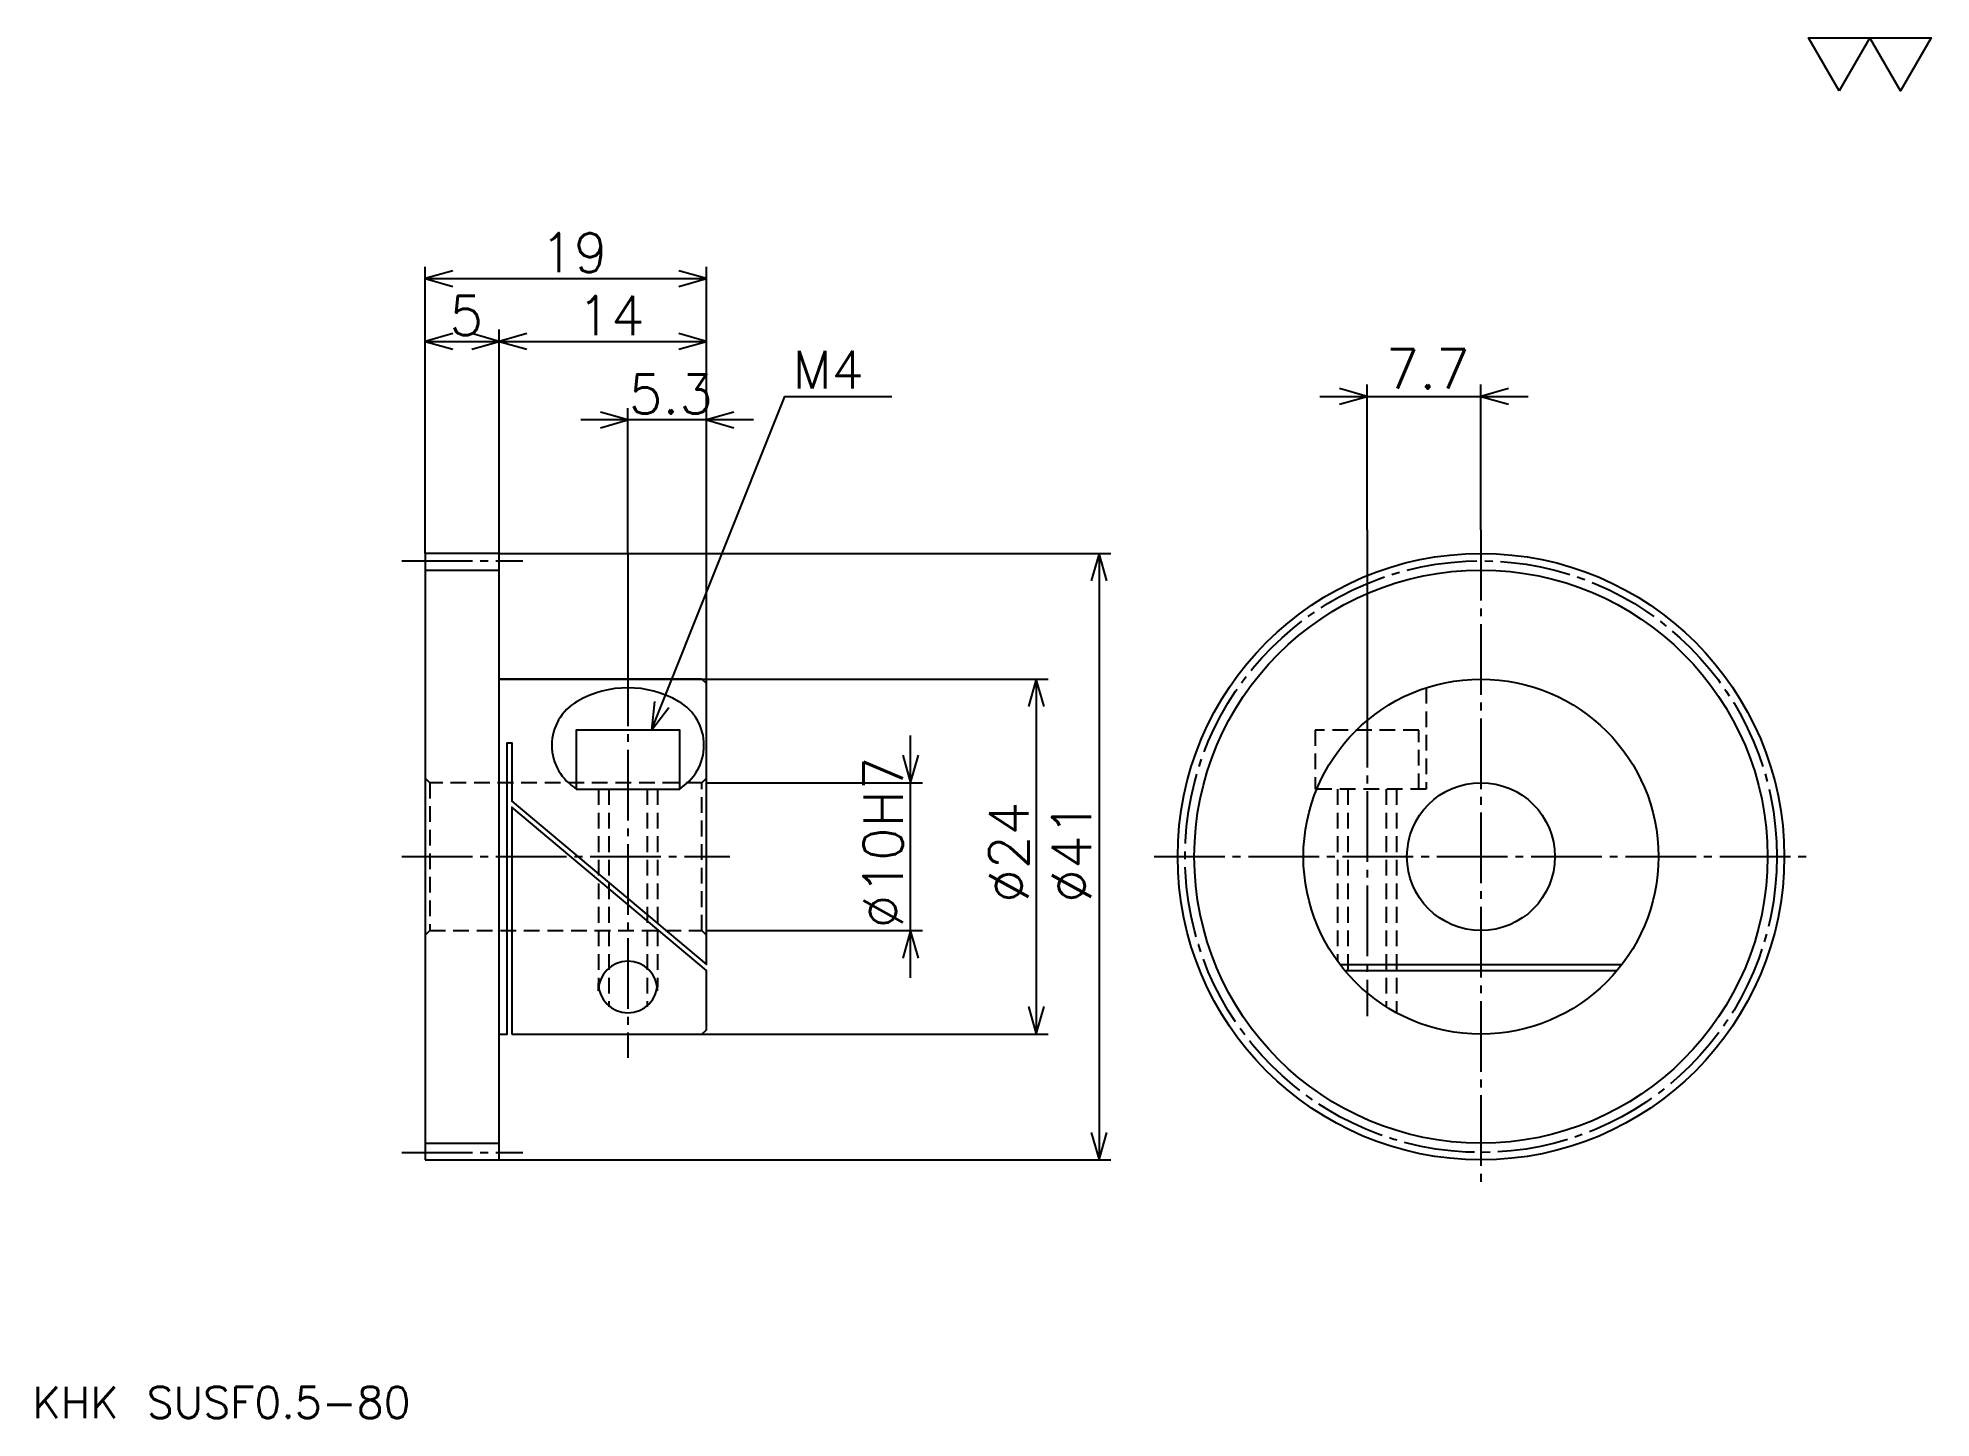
# Model space of a CAD drawing. Extents: x 6 to 134, y 6 to 99.
import ezdxf

# ---------------------------------------------------------------- set-up
doc = ezdxf.new("R2010")
doc.units = 0
doc.linetypes.add('DASHDOT', pattern=[6.37168, 4.778761, -0.530973, 0.530973, -0.530973])
doc.linetypes.add('HIDDEN', pattern=[1.59292, 1.061947, -0.530973])
doc.layers.get('0').update_dxf_attribs({"linetype": 'CONTINUOUS'})
doc.layers.add('DASHDOT', color=6, linetype='DASHDOT')
doc.layers.add('HIDDEN', color=2, linetype='HIDDEN')
doc.styles.add('KANJI', font='TXT', dxfattribs={"bigfont": 'BIGFONT'})

msp = doc.modelspace()

# ---------------------------------------------------------------- linework, layer by layer
at = {"color": 5}
for p, q in [((31.858406, 64.305313), (31.858406, 83.685837)), ((50.858406, 64.305313), (50.858406, 83.685837)), ((31.858406, 82.889381), (50.858406, 82.889381)), ((36.858406, 64.305313), (36.858406, 79.438049)), ((31.858406, 78.641594), (36.858406, 78.641594)), ((36.858406, 78.641594), (50.858406, 78.641594)), ((95.516815, 65.898232), (95.516815, 75.721245)), ((103.216812, 65.898232), (103.216812, 75.721245)), ((92.330971, 74.924782), (106.402657, 74.924782)), ((54.044247, 73.331863), (42.372566, 73.331863)), ((45.558407, 64.305313), (45.558407, 74.128326)), ((95.516815, 65.898232), (95.516815, 54.602036)), ((31.858406, 64.305313), (31.858406, 64.305313)), ((36.858406, 64.305313), (36.858406, 64.305313)), ((36.858406, 64.305313), (50.858406, 64.305313)), ((45.558407, 64.305313), (45.558407, 55.805313)), ((50.858406, 64.305313), (78.203537, 64.305313)), ((50.858406, 55.505314), (50.858406, 64.305313)), ((77.407074, 64.305313), (77.407074, 23.305313)), ((36.858406, 55.805313), (50.858406, 55.805313)), ((50.858406, 55.805313), (73.95575, 55.805313)), ((73.159286, 55.805313), (73.159286, 31.805313)), ((64.663712, 35.619473), (64.663712, 51.991154)), ((50.858406, 48.805313), (65.460175, 48.805313)), ((50.858406, 38.805313), (65.460175, 38.805313)), ((50.558407, 31.805313), (50.858406, 31.805313)), ((50.858406, 31.805313), (73.95575, 31.805313)), ((36.858406, 23.305313), (50.858406, 23.305313)), ((50.858406, 23.305313), (78.203537, 23.305313))]:
    msp.add_line(p, q, dxfattribs=at)
at = {"color": 4}
for p, q in [((31.858406, 63.180313), (36.858406, 63.180313)), ((42.130737, 48.365314), (48.986076, 48.365314)), ((93.680481, 36.521194), (112.753143, 36.521194)), ((94.013008, 36.105312), (112.420616, 36.105312)), ((43.558407, 34.740612), (43.558407, 35.245483)), ((47.558407, 34.740612), (47.558407, 35.245483)), ((31.858406, 24.430313), (36.858406, 24.430313))]:
    msp.add_line(p, q, dxfattribs=at)
at = {"color": 7}
msp.add_lwpolyline([(127.433632, 95.575218), (125.362839, 99.164597), (133.646027, 99.164597), (131.575226, 95.575218), (129.504425, 99.164597), (127.433632, 95.575218)], dxfattribs=at)
at = {"color": 5}
for points in [[(33.716812, 83.420357), (31.858406, 82.889381), (33.716812, 82.358406)], [(49, 82.358406), (50.858406, 82.889381), (49, 83.420357)], [(33.716812, 79.172569), (31.858406, 78.641594), (33.716812, 78.110619)], [(35, 78.110619), (36.858406, 78.641594), (35, 79.172569)], [(38.716812, 79.172569), (36.858406, 78.641594), (38.716812, 78.110619)], [(49, 78.110619), (50.858406, 78.641594), (49, 79.172569)], [(47.151325, 52.365314), (56.16814, 74.924782), (63.389381, 74.924782)], [(93.658401, 74.393806), (95.516815, 74.924782), (93.658401, 75.455757)], [(105.075218, 75.455757), (103.216812, 74.924782), (105.075218, 74.393806)], [(43.699997, 72.800888), (45.558407, 73.331863), (43.699997, 73.862839)], [(52.716812, 73.862839), (50.858406, 73.331863), (52.716812, 72.800888)], [(77.938049, 62.446907), (77.407074, 64.305313), (76.876106, 62.446907)], [(73.690262, 53.946907), (73.159286, 55.805313), (72.628319, 53.946907)], [(47.348011, 54.288052), (47.151325, 52.365314), (48.33411, 53.893917)], [(64.132744, 50.663719), (64.663712, 48.805313), (65.194687, 50.663719)], [(65.194687, 36.946907), (64.663712, 38.805313), (64.132744, 36.946907)], [(72.628319, 33.663719), (73.159286, 31.805313), (73.690262, 33.663719)], [(76.876106, 25.163719), (77.407074, 23.305313), (77.938049, 25.163719)]]:
    msp.add_lwpolyline(points, dxfattribs=at)
at = {"color": 4}
for points in [[(31.858406, 23.305313), (31.858406, 23.305313), (36.858406, 23.305313), (36.858406, 23.305313), (36.858406, 64.305313), (36.858406, 64.305313), (31.858406, 64.305313), (31.858406, 64.305313), (31.858406, 23.305313)], [(36.858406, 31.805313), (37.389381, 31.805313), (37.389381, 51.505314), (37.707962, 51.505314), (37.707962, 47.555725), (50.858406, 36.521194), (50.858406, 55.505314), (50.558407, 55.805313), (36.858406, 55.805313)], [(42.058407, 48.365314), (49.058407, 48.365314), (49.058407, 52.365314), (42.058407, 52.365314), (42.058407, 48.365314)], [(37.707962, 31.805313), (50.558407, 31.805313), (50.858406, 32.105312), (50.858406, 36.105312), (37.707962, 47.139843), (37.707962, 31.805313)]]:
    msp.add_lwpolyline(points, dxfattribs=at)
for radius in [20.5, 19.375, 12, 5]:
    msp.add_circle((103.216812, 43.805313), radius, dxfattribs=at)
for centre, radius, start, end in [((45.558407, 48.365314), 6.855341, 59.99999785, 120.00000215), ((43.84457, 51.333763), 3.42767, 120.0000124, 239.99999272), ((47.27224, 51.333763), 3.42767, 299.99999362, 60.00000126), ((45.558407, 34.740612), 2, 0, 180), ((45.558407, 35.245483), 2, 180, 0)]:
    msp.add_arc(centre, radius, start, end, dxfattribs=at)
at = {"layer": 'DASHDOT', "color": 7}
for p, q in [((103.216812, 65.898232), (103.216812, 21.712393)), ((30.265486, 63.805313), (38.451324, 63.805313)), ((45.558407, 57.398232), (45.558407, 30.212393)), ((95.516815, 54.602036), (95.516815, 33.008591)), ((30.265486, 43.805313), (52.451324, 43.805313)), ((81.123894, 43.805313), (125.309731, 43.805313)), ((30.265486, 23.805313), (38.451324, 23.805313))]:
    msp.add_line(p, q, dxfattribs=at)
msp.add_circle((103.216812, 43.805313), 20, dxfattribs=at)
at = {"layer": 'HIDDEN', "color": 4}
for p, q in [((32.158405, 48.805313), (32.158405, 38.805313)), ((50.858406, 49.105312), (50.558407, 48.805313)), ((43.558407, 48.365314), (43.558407, 34.99305)), ((44.258408, 48.365314), (44.258408, 33.654449)), ((46.858406, 48.365314), (46.858406, 33.654449)), ((47.558407, 48.365314), (47.558407, 34.99305)), ((93.516815, 48.365314), (93.516815, 36.740612)), ((94.216812, 48.365314), (94.216812, 35.868057)), ((96.816811, 48.365314), (96.816811, 33.654449)), ((97.516815, 48.365314), (97.516815, 33.245483)), ((50.858406, 38.505314), (50.558407, 38.805313))]:
    msp.add_line(p, q, dxfattribs=at)
for points in [[(99.516815, 55.220654), (99.516815, 48.365314), (92.016815, 48.365314)], [(99.016815, 48.365314), (99.016815, 52.365314), (92.016815, 52.365314), (92.016815, 48.365314)], [(31.858406, 38.505314), (32.158405, 38.805313), (50.558407, 38.805313), (50.558407, 48.805313), (32.158405, 48.805313), (31.858406, 49.105312)]]:
    msp.add_lwpolyline(points, dxfattribs=at)

# ---------------------------------------------------------------- texts
at = {"color": 7, "style": 'KANJI'}
for s, height, p in [('19', 2.654867, (39.632744, 83.314163)), ('5', 2.654867, (33.495575, 79.066376)), ('14', 2.654867, (42.132744, 79.066376)), ('M4', 2.548673, (56.699112, 75.455757)), ('5.3', 2.654867, (45.619911, 73.756638)), ('KHK SUSF0.5-80', 2.123894, (5.309734, 5.840708))]:
    msp.add_text(s, height=height, dxfattribs=at).set_placement(p)
for s, rotation, p in [('7.7', 360, (96.778313, 75.455757)), ('%%c10H7', 90, (64.132744, 38.960182)), ('%%c24', 90, (72.628319, 40.685844)), ('%%c41', 90, (76.876106, 40.685844))]:
    msp.add_text(s, height=2.654867, rotation=rotation, dxfattribs=at).set_placement(p)

doc.saveas('drawing.dxf')
